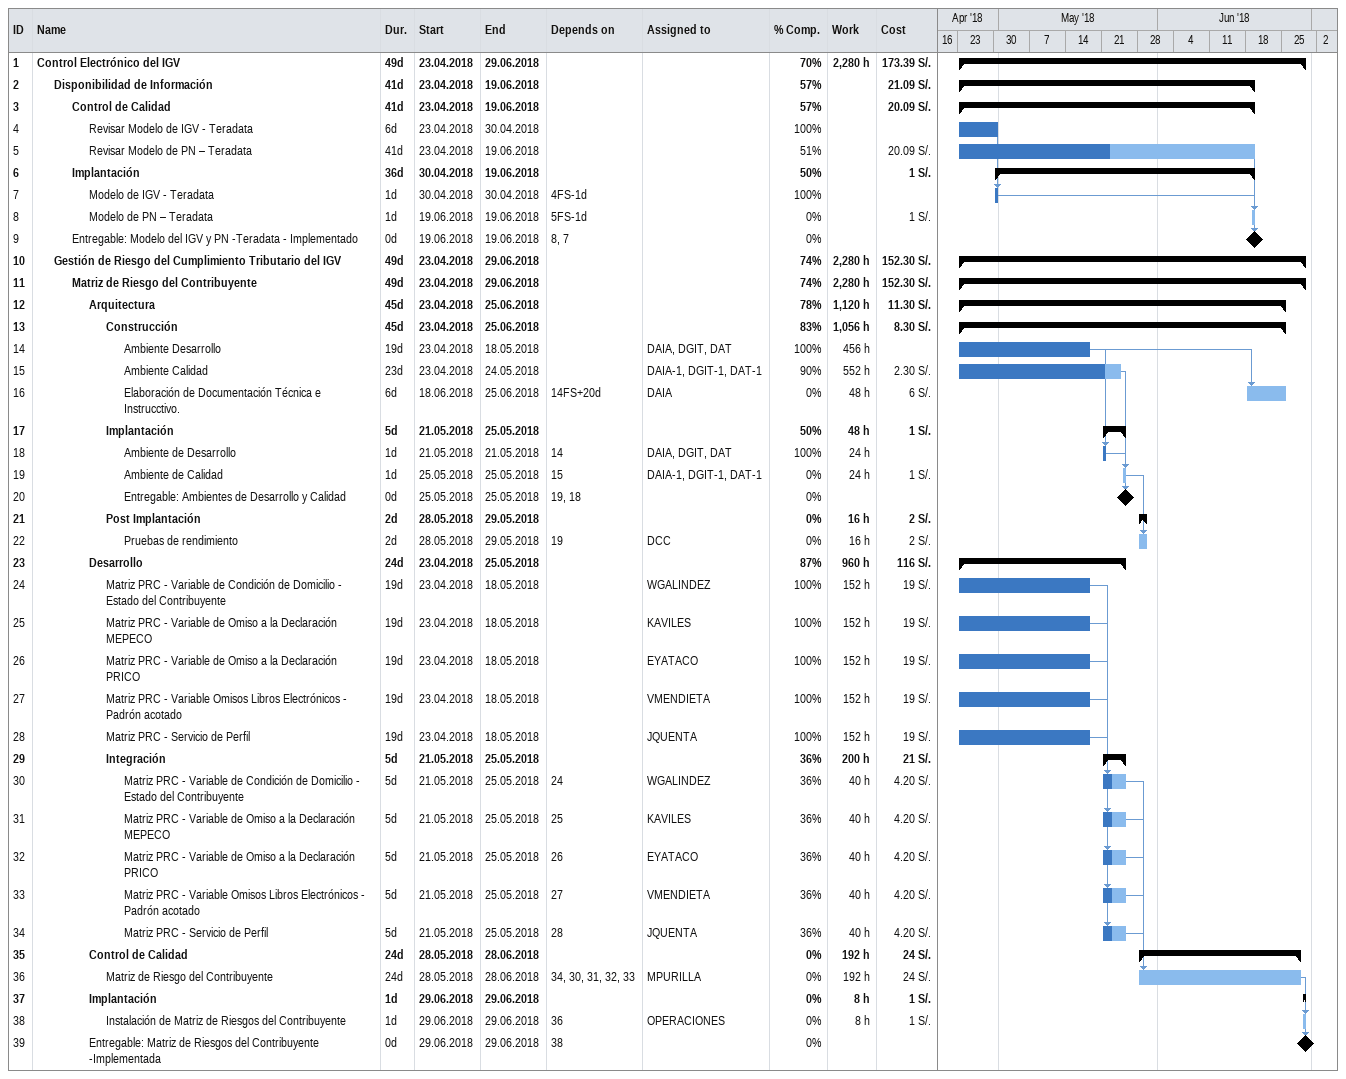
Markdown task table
| ID | Level | Task | Duration | Start | Finish | Predecessors | Resources | % complete | Work (h) | Cost (S/.) |
|---|---|---|---|---|---|---|---|---|---|---|
| 1 | 1 | **Control Electrónico del IGV** | 49d | 2018-04-23 | 2018-06-29 |  |  | 70 | 2280 | 173.39 |
| 2 | 2 | **Disponibilidad de Información** | 41d | 2018-04-23 | 2018-06-19 |  |  | 57 |  | 21.09 |
| 3 | 3 | **Control de Calidad** | 41d | 2018-04-23 | 2018-06-19 |  |  | 57 |  | 20.09 |
| 4 | 4 | Revisar Modelo de IGV - Teradata | 6d | 2018-04-23 | 2018-04-30 |  |  | 100 |  |  |
| 5 | 4 | Revisar Modelo de PN – Teradata | 41d | 2018-04-23 | 2018-06-19 |  |  | 51 |  | 20.09 |
| 6 | 3 | **Implantación** | 36d | 2018-04-30 | 2018-06-19 |  |  | 50 |  | 1 |
| 7 | 4 | Modelo de IGV - Teradata | 1d | 2018-04-30 | 2018-04-30 | 4FS-1d |  | 100 |  |  |
| 8 | 4 | Modelo de PN – Teradata | 1d | 2018-06-19 | 2018-06-19 | 5FS-1d |  | 0 |  | 1 |
| 9 | 3 | Entregable: Modelo del IGV y PN -Teradata - Implementado | 0d | 2018-06-19 | 2018-06-19 | 8, 7 |  | 0 |  |  |
| 10 | 2 | **Gestión de Riesgo del Cumplimiento Tributario del IGV** | 49d | 2018-04-23 | 2018-06-29 |  |  | 74 | 2280 | 152.30 |
| 11 | 3 | **Matriz de Riesgo del Contribuyente** | 49d | 2018-04-23 | 2018-06-29 |  |  | 74 | 2280 | 152.30 |
| 12 | 4 | **Arquitectura** | 45d | 2018-04-23 | 2018-06-25 |  |  | 78 | 1120 | 11.30 |
| 13 | 5 | **Construcción** | 45d | 2018-04-23 | 2018-06-25 |  |  | 83 | 1056 | 8.30 |
| 14 | 6 | Ambiente Desarrollo | 19d | 2018-04-23 | 2018-05-18 |  | DAIA, DGIT, DAT | 100 | 456 |  |
| 15 | 6 | Ambiente Calidad | 23d | 2018-04-23 | 2018-05-24 |  | DAIA-1, DGIT-1, DAT-1 | 90 | 552 | 2.30 |
| 16 | 6 | Elaboración de Documentación Técnica e Instrucctivo. | 6d | 2018-06-18 | 2018-06-25 | 14FS+20d | DAIA | 0 | 48 | 6 |
| 17 | 5 | **Implantación** | 5d | 2018-05-21 | 2018-05-25 |  |  | 50 | 48 | 1 |
| 18 | 6 | Ambiente de Desarrollo | 1d | 2018-05-21 | 2018-05-21 | 14 | DAIA, DGIT, DAT | 100 | 24 |  |
| 19 | 6 | Ambiente de Calidad | 1d | 2018-05-25 | 2018-05-25 | 15 | DAIA-1, DGIT-1, DAT-1 | 0 | 24 | 1 |
| 20 | 6 | Entregable: Ambientes de Desarrollo y Calidad | 0d | 2018-05-25 | 2018-05-25 | 19, 18 |  | 0 |  |  |
| 21 | 5 | **Post Implantación** | 2d | 2018-05-28 | 2018-05-29 |  |  | 0 | 16 | 2 |
| 22 | 6 | Pruebas de rendimiento | 2d | 2018-05-28 | 2018-05-29 | 19 | DCC | 0 | 16 | 2 |
| 23 | 4 | **Desarrollo** | 24d | 2018-04-23 | 2018-05-25 |  |  | 87 | 960 | 116 |
| 24 | 5 | Matriz PRC - Variable de Condición de Domicilio - Estado del Contribuyente | 19d | 2018-04-23 | 2018-05-18 |  | WGALINDEZ | 100 | 152 | 19 |
| 25 | 5 | Matriz PRC - Variable de Omiso a la Declaración MEPECO | 19d | 2018-04-23 | 2018-05-18 |  | KAVILES | 100 | 152 | 19 |
| 26 | 5 | Matriz PRC - Variable de Omiso a la Declaración PRICO | 19d | 2018-04-23 | 2018-05-18 |  | EYATACO | 100 | 152 | 19 |
| 27 | 5 | Matriz PRC - Variable Omisos Libros Electrónicos - Padrón acotado | 19d | 2018-04-23 | 2018-05-18 |  | VMENDIETA | 100 | 152 | 19 |
| 28 | 5 | Matriz PRC - Servicio de Perfil | 19d | 2018-04-23 | 2018-05-18 |  | JQUENTA | 100 | 152 | 19 |
| 29 | 5 | **Integración** | 5d | 2018-05-21 | 2018-05-25 |  |  | 36 | 200 | 21 |
| 30 | 6 | Matriz PRC - Variable de Condición de Domicilio - Estado del Contribuyente | 5d | 2018-05-21 | 2018-05-25 | 24 | WGALINDEZ | 36 | 40 | 4.20 |
| 31 | 6 | Matriz PRC - Variable de Omiso a la Declaración MEPECO | 5d | 2018-05-21 | 2018-05-25 | 25 | KAVILES | 36 | 40 | 4.20 |
| 32 | 6 | Matriz PRC - Variable de Omiso a la Declaración PRICO | 5d | 2018-05-21 | 2018-05-25 | 26 | EYATACO | 36 | 40 | 4.20 |
| 33 | 6 | Matriz PRC - Variable Omisos Libros Electrónicos - Padrón acotado | 5d | 2018-05-21 | 2018-05-25 | 27 | VMENDIETA | 36 | 40 | 4.20 |
| 34 | 6 | Matriz PRC - Servicio de Perfil | 5d | 2018-05-21 | 2018-05-25 | 28 | JQUENTA | 36 | 40 | 4.20 |
| 35 | 4 | **Control de Calidad** | 24d | 2018-05-28 | 2018-06-28 |  |  | 0 | 192 | 24 |
| 36 | 5 | Matriz de Riesgo del Contribuyente | 24d | 2018-05-28 | 2018-06-28 | 34, 30, 31, 32, 33 | MPURILLA | 0 | 192 | 24 |
| 37 | 4 | **Implantación** | 1d | 2018-06-29 | 2018-06-29 |  |  | 0 | 8 | 1 |
| 38 | 5 | Instalación de Matriz de Riesgos del Contribuyente | 1d | 2018-06-29 | 2018-06-29 | 36 | OPERACIONES | 0 | 8 | 1 |
| 39 | 4 | Entregable: Matriz de Riesgos del Contribuyente -Implementada | 0d | 2018-06-29 | 2018-06-29 | 38 |  | 0 |  |  |
